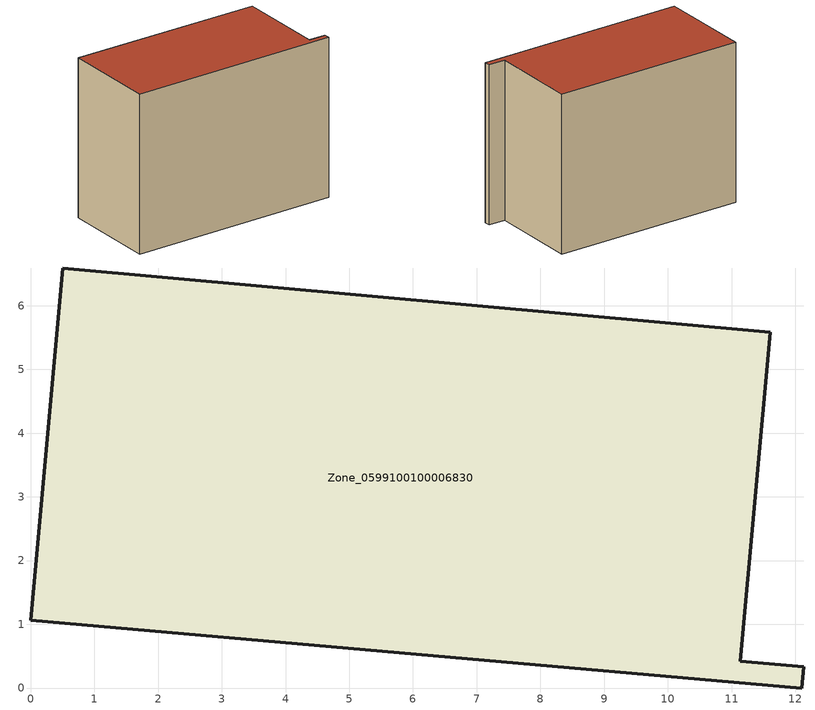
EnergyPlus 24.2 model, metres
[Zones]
Zone_0599100100006830
 floor ground (C_G): 0,1.07 0.5,6.59 11.61,5.58 11.14,0.42 12.13,0.33 12.1,0 z0
 wall outside (C_F): 12.13,0.33 11.14,0.42 11.61,5.58 0.5,6.59 0,1.07 12.1,0 12.13,0.33 z0:9.23
 roof outside (C_R): 0,1.07 12.1,0 12.13,0.33 11.14,0.42 11.61,5.58 0.5,6.59 z9.23
[BUILDING]
Pand.0599100100006830: North Axis=0; Terrain=City; Loads Convergence Tolerance Value=0.04; Temperature Convergence Tolerance Value=0.4; Solar Distribution=FullExterior; Maximum Number of Warmup Days=25; Minimum Number of Warmup Days=1
[Site:Location]
Rotterdam.The.Hague.AP_ZH_NLD Design_Conditions: Latitude=51.96; Longitude=4.45; Time Zone=1; Elevation=-4.5
[SITE:GROUNDTEMPERATURE:BUILDINGSURFACE]
18, 18, 18, 18, 18, 18, 18, 18, 18, 18, 18, 18
[MATERIAL] Thermal Absorptance=0.9; Solar Absorptance=0.7; Visible Absorptance=0.7
Name | Roughness | Thickness | Conductivity | Density | Specific Heat
G.TI.2015-2018 | MediumSmooth | 0.15 | 0.0428571 | 540 | 1210
F.TI.2015-2018 | Rough | 0.3 | 0.0666667 | 1920 | 840
R.TI.2015-2018 | MediumRough | 0.2 | 0.0333333 | 1500 | 1000
[CONSTRUCTION]
C_G: G.TI.2015-2018
C_F: F.TI.2015-2018
C_R: R.TI.2015-2018
[ZONE]
Zone_0599100100006830: Type=1; Multiplier=1; Ceiling Height=Autocalculate; Volume=Autocalculate; Floor Area=autocalculate; Part of Total Floor Area=Yes
[ZONEINFILTRATION:DESIGNFLOWRATE]
Infil_Zone_0599100100006830: Zone or ZoneList or Space or SpaceList=Zone_0599100100006830; Schedule=AlwaysOn; Design Flow Rate Calculation Method=Flow/Area; Flow Rate per Floor Area=0.0015; Constant Term Coefficient=1; Temperature Term Coefficient=0; Velocity Term Coefficient=0; Velocity Squared Term Coefficient=0
[HVACTEMPLATE:ZONE:IDEALLOADSAIRSYSTEM]
Zone_0599100100006830: Maximum Heating Supply Air Temperature=50; Minimum Cooling Supply Air Temperature=13; Maximum Heating Supply Air Humidity Ratio=0.0156; Minimum Cooling Supply Air Humidity Ratio=0.0077; Heating Limit=NoLimit; Cooling Limit=NoLimit; Dehumidification Control Type=ConstantSensibleHeatRatio; Cooling Sensible Heat Ratio=0.7; Dehumidification Setpoint=60; Humidification Control Type=None; Humidification Setpoint=30; Outdoor Air Method=None; Outdoor Air Flow Rate per Person=0.00944; Outdoor Air Flow Rate per Zone Floor Area=0; Outdoor Air Flow Rate per Zone=0; Demand Controlled Ventilation Type=None; Outdoor Air Economizer Type=NoEconomizer; Heat Recovery Type=None; Sensible Heat Recovery Effectiveness=0.7; Latent Heat Recovery Effectiveness=0.65
[ZONECONTROL:THERMOSTAT]
ThermostatControl_Zone_0599100100006830: Zone or ZoneList=Zone_0599100100006830; Control Type Schedule=DualSetpointControlType; Control 1=Thermostat_Zone_0599100100006830; Temperature Difference Between Cutout And Setpoint=0
[THERMOSTATSETPOINT:DUALSETPOINT]
Thermostat_Zone_0599100100006830: Heating Setpoint Temperature Schedule=HeatingSetpoint_Zone_0599100100006830; Cooling Setpoint Temperature Schedule=CoolingSetpoint_Zone_0599100100006830
[SCHEDULE:COMPACT]
HeatingSetpoint_Zone_0599100100006830: Through: 12/31, For: AllDays, Until: 24:00, 21
CoolingSetpoint_Zone_0599100100006830: Through: 12/31, For: AllDays, Until: 24:00, 24
DualSetpointControlType: Through: 12/31, For: AllDays, Until: 24:00, 4
AlwaysOn: Through: 12/31, For: AllDays, Until: 24:00, 1
